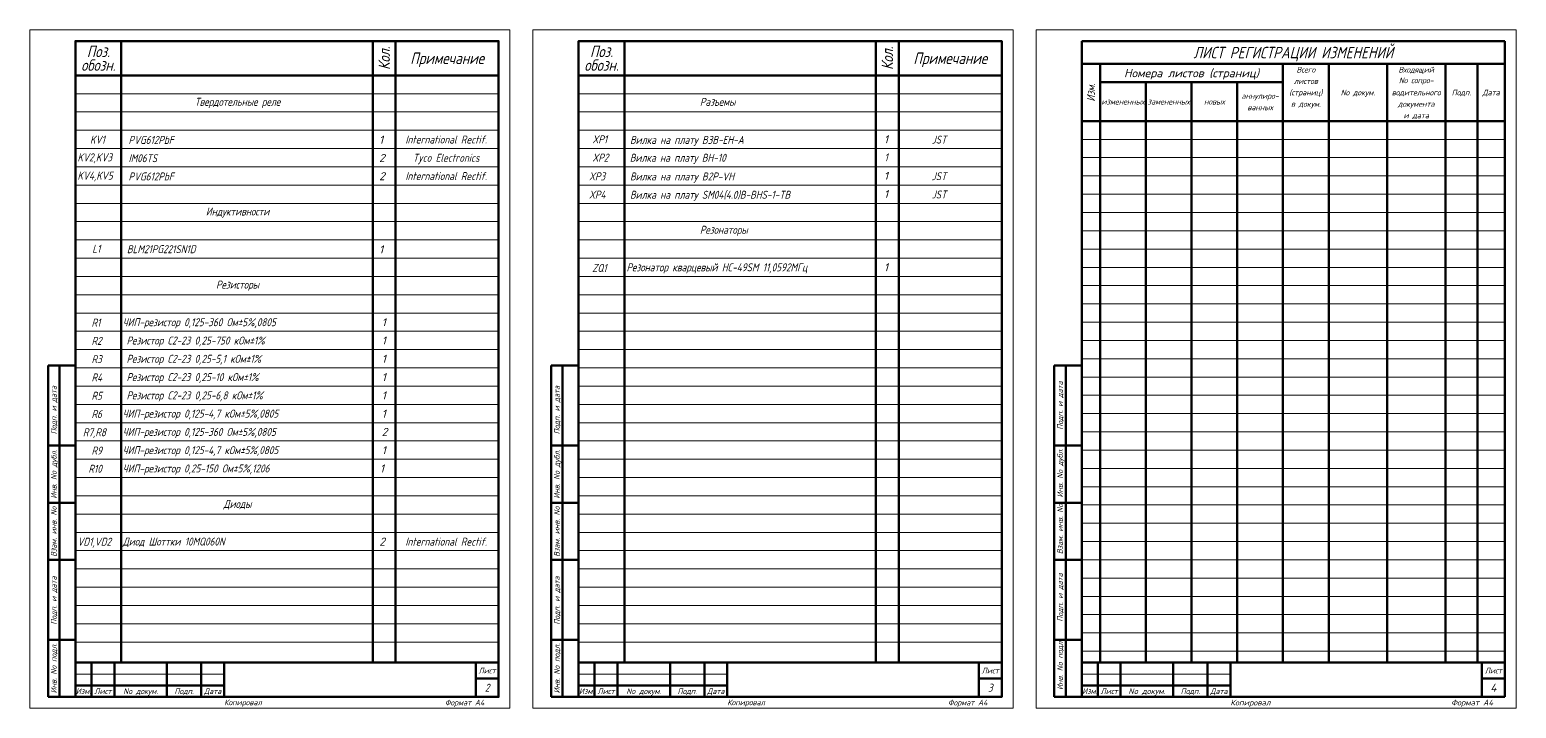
# Model space of a CAD drawing. Header units: millimetres. Extents: x 356 to 1673, y 166 to 463.
# Drawn here: x 1023 to 1673, y 166 to 463 of the extents above; entities that cross this region are included whole.
import ezdxf
from ezdxf.enums import TextEntityAlignment as Align

# ---------------------------------------------------------------- set-up
doc = ezdxf.new("R2010")
doc.units = ezdxf.units.MM
for name, color, linetype, lineweight in [('OSN25', 2, 'Continuous', 20), ('OSN50', 3, 'Continuous', 50), ('TEXT', 1, 'Continuous', 30)]:
    doc.layers.add(name, color=color, linetype=linetype, lineweight=lineweight)
doc.styles.add('E', font='simplex.shx', dxfattribs={"width": 0.8, "oblique": 15})
doc.styles.add('E1', font='simplex.shx', dxfattribs={"oblique": 15})

msp = doc.modelspace()

# ---------------------------------------------------------------- linework, layer by layer
at = {"layer": 'OSN25'}
for p, q in [((1043.08, 434.54), (1228.08, 434.54)), ((1263.08, 434.54), (1448.08, 434.54)), ((1043.08, 426.54), (1228.08, 426.54)), ((1263.08, 426.54), (1448.08, 426.54)), ((1043.08, 418.54), (1228.08, 418.54)), ((1263.08, 418.54), (1448.08, 418.54)), ((1043.08, 410.54), (1228.08, 410.54)), ((1263.08, 410.54), (1448.08, 410.54)), ((1043.08, 402.54), (1228.08, 402.54)), ((1263.08, 402.54), (1448.08, 402.54)), ((1043.08, 394.54), (1228.08, 394.54)), ((1263.08, 394.54), (1448.08, 394.54)), ((1043.08, 386.54), (1228.08, 386.54)), ((1263.08, 386.54), (1448.08, 386.54)), ((1043.08, 378.54), (1228.08, 378.54)), ((1263.08, 378.54), (1448.08, 378.54)), ((1043.08, 370.54), (1228.08, 370.54)), ((1263.08, 370.54), (1448.08, 370.54)), ((1043.08, 362.54), (1228.08, 362.54)), ((1263.08, 362.54), (1448.08, 362.54)), ((1043.08, 354.54), (1228.08, 354.54)), ((1263.08, 354.54), (1448.08, 354.54)), ((1043.08, 346.54), (1228.08, 346.54)), ((1263.08, 346.54), (1448.08, 346.54)), ((1043.08, 338.54), (1228.08, 338.54)), ((1263.08, 338.54), (1448.08, 338.54)), ((1043.08, 330.54), (1228.08, 330.54)), ((1263.08, 330.54), (1448.08, 330.54)), ((1043.08, 322.54), (1228.08, 322.54)), ((1263.08, 322.54), (1448.08, 322.54)), ((1043.08, 314.54), (1228.08, 314.54)), ((1263.08, 314.54), (1448.08, 314.54)), ((1043.08, 306.54), (1228.08, 306.54)), ((1263.08, 306.54), (1448.08, 306.54)), ((1043.08, 298.54), (1228.08, 298.54)), ((1263.08, 298.54), (1448.08, 298.54)), ((1043.08, 290.54), (1228.08, 290.54)), ((1263.08, 290.54), (1448.08, 290.54)), ((1043.08, 282.54), (1228.08, 282.54)), ((1263.08, 282.54), (1448.08, 282.54)), ((1043.08, 274.54), (1228.08, 274.54)), ((1263.08, 274.54), (1448.08, 274.54)), ((1043.08, 266.54), (1228.08, 266.54)), ((1263.08, 266.54), (1448.08, 266.54)), ((1043.08, 258.54), (1228.08, 258.54)), ((1263.08, 258.54), (1448.08, 258.54)), ((1043.08, 250.54), (1228.08, 250.54)), ((1263.08, 250.54), (1448.08, 250.54)), ((1043.08, 242.54), (1228.08, 242.54)), ((1263.08, 242.54), (1448.08, 242.54)), ((1043.08, 234.54), (1228.08, 234.54)), ((1263.08, 234.54), (1448.08, 234.54)), ((1043.08, 226.54), (1228.08, 226.54)), ((1263.08, 226.54), (1448.08, 226.54)), ((1043.08, 218.54), (1228.08, 218.54)), ((1263.08, 218.54), (1448.08, 218.54)), ((1043.08, 210.54), (1228.08, 210.54)), ((1263.08, 210.54), (1448.08, 210.54)), ((1043.08, 202.54), (1228.08, 202.54)), ((1263.08, 202.54), (1448.08, 202.54)), ((1043.08, 194.54), (1228.08, 194.54)), ((1263.08, 194.54), (1448.08, 194.54)), ((1043.08, 180.54), (1108.08, 180.54)), ((1263.08, 180.54), (1328.08, 180.54)), ((1483.08, 180.54), (1548.08, 180.54))]:
    msp.add_line(p, q, dxfattribs=at)
at = {"layer": 'OSN25', "linetype": 'Continuous'}
for p, q in [((1483.08, 414.54), (1668.08, 414.54)), ((1483.08, 406.54), (1668.08, 406.54)), ((1483.08, 398.54), (1668.08, 398.54)), ((1483.08, 390.54), (1668.08, 390.54)), ((1483.08, 382.54), (1668.08, 382.54)), ((1483.08, 374.54), (1668.08, 374.54)), ((1483.08, 366.54), (1668.08, 366.54)), ((1483.08, 358.54), (1668.08, 358.54)), ((1483.08, 350.54), (1668.08, 350.54)), ((1483.08, 342.54), (1668.08, 342.54)), ((1483.08, 334.54), (1668.08, 334.54)), ((1483.08, 326.54), (1668.08, 326.54)), ((1483.08, 318.54), (1668.08, 318.54)), ((1483.08, 310.54), (1668.08, 310.54)), ((1483.08, 302.54), (1668.08, 302.54)), ((1483.08, 294.54), (1668.08, 294.54)), ((1483.08, 286.54), (1668.08, 286.54)), ((1483.08, 278.54), (1668.08, 278.54)), ((1483.08, 270.54), (1668.08, 270.54)), ((1483.08, 262.54), (1668.08, 262.54)), ((1483.08, 254.54), (1668.08, 254.54)), ((1483.08, 246.54), (1668.08, 246.54)), ((1483.08, 238.54), (1668.08, 238.54)), ((1483.08, 230.54), (1668.08, 230.54)), ((1483.08, 222.54), (1668.08, 222.54)), ((1483.08, 214.54), (1668.08, 214.54)), ((1483.08, 206.54), (1668.08, 206.54)), ((1483.08, 198.54), (1668.08, 198.54)), ((1483.08, 190.54), (1668.08, 190.54))]:
    msp.add_line(p, q, dxfattribs=at)
at = {"layer": 'OSN25'}
for points in [[(1023.08, 165.54), (1233.08, 165.54), (1233.08, 462.54), (1023.08, 462.54)], [(1243.08, 165.54), (1453.08, 165.54), (1453.08, 462.54), (1243.08, 462.54)], [(1463.08, 165.54), (1673.08, 165.54), (1673.08, 462.54), (1463.08, 462.54)]]:
    msp.add_lwpolyline(points, close=True, dxfattribs=at)
at = {"layer": 'OSN50'}
for p, q in [((1063.08, 457.54), (1063.08, 185.54)), ((1173.08, 457.54), (1173.08, 185.54)), ((1183.08, 457.54), (1183.08, 185.54)), ((1283.08, 457.54), (1283.08, 185.54)), ((1393.08, 457.54), (1393.08, 185.54)), ((1403.08, 457.54), (1403.08, 185.54)), ((1043.08, 442.54), (1228.08, 442.54)), ((1263.08, 442.54), (1448.08, 442.54)), ((1036.08, 170.54), (1036.08, 315.54)), ((1256.08, 170.54), (1256.08, 315.54)), ((1471.08, 315.54), (1471.08, 170.54)), ((1483.08, 315.54), (1471.08, 315.54)), ((1476.08, 315.54), (1476.08, 170.54)), ((1483.08, 280.54), (1471.08, 280.54)), ((1483.08, 255.54), (1471.08, 255.54)), ((1483.08, 230.54), (1471.08, 230.54)), ((1483.08, 195.54), (1471.08, 195.54)), ((1043.08, 185.54), (1228.08, 185.54)), ((1050.08, 185.54), (1050.08, 170.54)), ((1060.08, 185.54), (1060.08, 170.54)), ((1083.08, 185.54), (1083.08, 170.54)), ((1098.08, 185.54), (1098.08, 170.54)), ((1108.08, 185.54), (1108.08, 170.54)), ((1218.08, 185.54), (1218.08, 170.54)), ((1263.08, 185.54), (1448.08, 185.54)), ((1270.08, 185.54), (1270.08, 170.54)), ((1280.08, 185.54), (1280.08, 170.54)), ((1303.08, 185.54), (1303.08, 170.54)), ((1318.08, 185.54), (1318.08, 170.54)), ((1328.08, 185.54), (1328.08, 170.54)), ((1438.08, 185.54), (1438.08, 170.54)), ((1668.08, 185.54), (1483.08, 185.54)), ((1490.08, 185.54), (1490.08, 170.54)), ((1500.08, 185.54), (1500.08, 170.54)), ((1523.08, 185.54), (1523.08, 170.54)), ((1538.08, 185.54), (1538.08, 170.54)), ((1548.08, 185.54), (1548.08, 170.54)), ((1658.08, 185.54), (1658.08, 170.54)), ((1043.08, 175.54), (1108.08, 175.54)), ((1218.08, 178.54), (1228.08, 178.54)), ((1263.08, 175.54), (1328.08, 175.54)), ((1438.08, 178.54), (1448.08, 178.54)), ((1483.08, 175.54), (1548.08, 175.54)), ((1658.08, 178.54), (1668.08, 178.54))]:
    msp.add_line(p, q, dxfattribs=at)
at = {"layer": 'OSN50', "linetype": 'Continuous'}
for p, q in [((1483.08, 457.54), (1483.08, 170.54)), ((1483.08, 457.54), (1668.08, 457.54)), ((1668.08, 170.54), (1668.08, 457.54)), ((1483.08, 447.54), (1668.08, 447.54)), ((1491.08, 185.54), (1491.08, 447.54)), ((1571.08, 185.54), (1571.08, 447.54)), ((1591.08, 185.54), (1591.08, 447.54)), ((1616.58, 185.54), (1616.58, 447.54)), ((1642.08, 185.54), (1642.08, 447.54)), ((1656.08, 185.54), (1656.08, 447.54)), ((1491.08, 439.54), (1571.08, 439.54)), ((1511.08, 185.54), (1511.08, 439.54)), ((1531.08, 185.54), (1531.08, 439.54)), ((1551.08, 185.54), (1551.08, 439.54)), ((1483.08, 422.54), (1668.08, 422.54)), ((1471.08, 170.54), (1668.08, 170.54))]:
    msp.add_line(p, q, dxfattribs=at)
at = {"layer": 'OSN50'}
for points in [[(1043.08, 170.54), (1228.08, 170.54), (1228.08, 457.54), (1043.08, 457.54)], [(1263.08, 170.54), (1448.08, 170.54), (1448.08, 457.54), (1263.08, 457.54)]]:
    msp.add_lwpolyline(points, close=True, dxfattribs=at)
for points in [[(1031.08, 170.54), (1031.08, 315.54)], [(1043.08, 315.54), (1031.08, 315.54)], [(1251.08, 170.54), (1251.08, 315.54)], [(1263.08, 315.54), (1251.08, 315.54)], [(1043.08, 280.54), (1031.08, 280.54)], [(1263.08, 280.54), (1251.08, 280.54)], [(1043.08, 255.54), (1031.08, 255.54)], [(1263.08, 255.54), (1251.08, 255.54)], [(1043.08, 230.54), (1031.08, 230.54)], [(1263.08, 230.54), (1251.08, 230.54)], [(1043.08, 195.54), (1031.08, 195.54)], [(1263.08, 195.54), (1251.08, 195.54)], [(1043.08, 170.54), (1031.08, 170.54)], [(1263.08, 170.54), (1251.08, 170.54)]]:
    msp.add_lwpolyline(points, dxfattribs=at)

# ---------------------------------------------------------------- texts
at = {"layer": 'TEXT', "style": 'E', "oblique": 15, "width": 0.8}
for s, height, p in [('Поз.', 5, (1053.08, 453.04)), ('Поз.', 5, (1273.08, 453.04)), ('ЛИСТ РЕГИСТРАЦИИ ИЗМЕНЕНИЙ', 5, (1575.58, 452.54)), ('обозн.', 5, (1053.08, 447.05)), ('Примечание', 5, (1205.58, 450.04)), ('обозн.', 5, (1273.08, 447.05)), ('Примечание', 5, (1425.58, 450.04)), ('Всего', 2.5, (1581.08, 445.04)), ('Входящий', 2.5, (1629.33, 445.04)), ('(страниц)', 2.5, (1581.08, 435.04)), ('листов', 2.5, (1581.08, 440.04)), ('Nо докум.', 2.5, (1603.83, 435.04)), ('водительного', 2.5, (1629.33, 435.04)), ('Nо сопро-', 2.5, (1629.33, 440.37)), ('Подп.', 2.5, (1649.08, 435.04)), ('Дата', 2.5, (1662.08, 435.04)), ('Твердотельные реле', 3.5, (1113.94, 430.97)), ('измененных', 2.5, (1501.08, 431.04)), ('замененных', 2.5, (1521.08, 431.04)), ('новых', 2.5, (1541.08, 431.04)), ('аннулиро-', 2.5, (1561.08, 433.54)), ('ванных', 2.5, (1561.08, 428.54)), ('в докум.', 2.5, (1581.08, 430.04)), ('документа', 2.5, (1629.33, 430.04)), ('и дата', 2.5, (1629.33, 425.04)), ('International Rectif.', 3.5, (1205.16, 414.48)), ('Tyco Electronics', 3.5, (1205.16, 406.48)), ('International Rectif.', 3.5, (1205.16, 398.48)), ('Индуктивности', 3.5, (1113.94, 382.97)), ('Резисторы', 3.5, (1113.94, 350.97)), ('Диоды', 3.5, (1113.94, 254.97)), ('International Rectif.', 3.5, (1205.16, 238.48)), ('Лист', 2.5, (1223.08, 182.04)), ('Лист', 2.5, (1443.08, 182.04)), ('Лист', 2.5, (1663.08, 182.04)), ('2', 3.5, (1223.08, 174.54)), ('3', 3.5, (1443.08, 174.54)), ('Изм.', 2.5, (1046.58, 173.04)), ('Лист', 2.5, (1055.08, 173.04)), ('No докум.', 2.5, (1071.58, 173.04)), ('Подп.', 2.5, (1090.58, 173.04)), ('Дата', 2.5, (1103.08, 173.04)), ('Изм.', 2.5, (1266.58, 173.04)), ('Лист', 2.5, (1275.08, 173.04)), ('No докум.', 2.5, (1291.58, 173.04)), ('Подп.', 2.5, (1310.58, 173.04)), ('Дата', 2.5, (1323.08, 173.04)), ('Изм.', 2.5, (1486.58, 173.04)), ('Лист', 2.5, (1495.08, 173.04)), ('Подп.', 2.5, (1530.58, 173.04)), ('Дата', 2.5, (1543.08, 173.04))]:
    msp.add_text(s, height=height, dxfattribs=at).set_placement(p, align=Align.MIDDLE_CENTER)
for s, height, p in [('Кол.', 5, (1178.08, 450.04)), ('Кол.', 5, (1398.08, 450.04)), ('Изм.', 3.6, (1487.08, 435.04)), ('Подп. и дата', 2.5, (1473.58, 298.04)), ('Подп. и дата', 2.5, (1033.58, 296.04)), ('Подп. и дата', 2.5, (1253.58, 296.04)), ('Инв. No дубл.', 2.5, (1033.58, 268.03)), ('Инв. No дубл.', 2.5, (1253.58, 268.03)), ('Инв. No дубл.', 2.5, (1473.58, 268.54)), ('Взам. инв. No', 2.5, (1033.58, 242.87)), ('Взам. инв. No', 2.5, (1253.58, 242.87)), ('Взам. инв. No', 2.5, (1473.58, 244.04)), ('Подп. и дата', 2.5, (1033.58, 212.71)), ('Подп. и дата', 2.5, (1253.58, 212.71)), ('Подп. и дата', 2.5, (1473.58, 214.04)), ('Инв. No подл.', 2.5, (1033.58, 183.04)), ('Инв. No подл.', 2.5, (1253.58, 183.04)), ('Инв. No подл.', 2.5, (1473.58, 184.54))]:
    msp.add_text(s, height=height, rotation=90, dxfattribs=at).set_placement(p, align=Align.MIDDLE_CENTER)
at = {"layer": 'TEXT', "style": 'E', "oblique": 15}
for s, height, p in [('Номера листов (страниц)', 3.6, (1531.08, 443.54)), ('4', 3.5, (1663.08, 174.54)), ('No докум.', 2.5, (1511.58, 173.04))]:
    msp.add_text(s, height=height, dxfattribs=at).set_placement(p, align=Align.MIDDLE_CENTER)
at = {"layer": 'TEXT', "style": 'E1', "oblique": 15, "width": 0.8}
for s, p in [('Разъемы', (1316.11, 429.22)), ('KV1', (1049.44, 412.68)), ('PVG612PbF', (1066.27, 412.55)), ('XP1', (1269.06, 412.81)), ('Вилка на плату B3B-EH-A', (1285.55, 412.55)), ('JST', (1417.48, 412.68)), ('KV2,KV3', (1043.96, 404.92)), ('IM06TS', (1066.27, 404.55)), ('XP2', (1269.06, 404.81)), ('Вилка на плату ВН-10', (1285.47, 404.74)), ('1', (1396.8, 404.92)), ('KV4,KV5', (1043.96, 396.92)), ('PVG612PbF', (1066.27, 396.55)), ('XP3', (1267.59, 396.6)), ('Вилка на плату B2P-VH', (1285.55, 396.55)), ('JST', (1417.48, 396.68)), ('XP4', (1267.59, 388.6)), ('Вилка на плату SM04(4.0)B-BHS-1-TB', (1285.55, 388.55)), ('JST', (1417.48, 388.68)), ('Резонаторы', (1316.11, 373.22)), ('L1', (1050.41, 364.92)), ('BLM21PG221SN1D', (1065.57, 364.74)), ('ZQ1', (1269, 356.5)), ('R1', (1050.1, 332.59)), ('ЧИП-резистор 0,125-360 Ом±5%%%,0805', (1063.76, 332.77)), ('R2', (1050.1, 324.59)), ('Резистор С2-23 0,25-750 кОм±1%%%', (1065.41, 324.75)), ('R3', (1050.1, 316.59)), ('Резистор С2-23 0,25-5,1 кОм±1%%%', (1065.41, 316.75)), ('R4', (1050.1, 308.59)), ('Резистор С2-23 0,25-10 кОм±1%%%', (1065.41, 308.75)), ('R5', (1050.1, 300.59)), ('Резистор С2-23 0,25-6,8 кОм±1%%%', (1065.41, 300.75)), ('R6', (1050.1, 292.59)), ('ЧИП-резистор 0,125-4,7 кОм±5%%%,0805', (1063.76, 292.77)), ('R7,R8', (1046.33, 284.59)), ('ЧИП-резистор 0,125-360 Ом±5%%%,0805', (1063.76, 284.77)), ('R9', (1050.1, 276.59)), ('ЧИП-резистор 0,125-4,7 кОм±5%%%,0805', (1063.76, 276.77)), ('R10', (1048.72, 268.62)), ('ЧИП-резистор 0,25-150 Ом±5%%%,1206', (1063.76, 268.77)), ('VD1,VD2', (1043.92, 236.69)), ('Диод Шоттки 10MQ060N', (1063.76, 236.77))]:
    msp.add_text(s, height=3.5, dxfattribs=at).set_placement(p)
at = {"layer": 'TEXT', "style": 'E1', "oblique": 15}
for s, p in [('1', (1175.86, 412.68)), ('1', (1396.58, 412.83)), ('2', (1175.86, 404.68)), ('2', (1175.86, 396.68)), ('1', (1396.58, 396.83)), ('1', (1396.58, 388.83)), ('1', (1175.86, 364.68)), ('1', (1396.58, 356.83)), ('1', (1177.01, 332.76)), ('1', (1177.01, 324.76)), ('1', (1177.01, 316.76)), ('1', (1177.01, 308.76)), ('1', (1177.01, 300.76)), ('1', (1177.01, 292.76)), ('2', (1177.01, 284.76)), ('1', (1177.01, 276.76)), ('1', (1176.2, 268.76)), ('2', (1175.97, 236.76))]:
    msp.add_text(s, height=3.5, dxfattribs=at).set_placement(p)
at = {"layer": 'TEXT', "style": 'E', "oblique": 15, "width": 0.8}
msp.add_text('Резонатор кварцевый НС-49SM 11,0592MГц', height=3.5, dxfattribs=at).set_placement((1284.03, 358.54), align=Align.MIDDLE_LEFT)
at = {"layer": 'TEXT', "linetype": 'Continuous', "style": 'E', "oblique": 15, "width": 0.8}
for s, p in [('Копировал', (1108.08, 166.88)), ('Формат A4', (1204.58, 166.79)), ('Копировал', (1328.08, 166.88)), ('Формат A4', (1424.58, 166.79))]:
    msp.add_text(s, height=2.5, dxfattribs=at).set_placement(p)
at = {"layer": 'TEXT', "linetype": 'Continuous', "style": 'E', "oblique": 15}
for s, p in [('Копировал', (1548.08, 166.79)), ('Формат A4', (1644.58, 166.79))]:
    msp.add_text(s, height=2.5, dxfattribs=at).set_placement(p)

doc.saveas('drawing.dxf')
